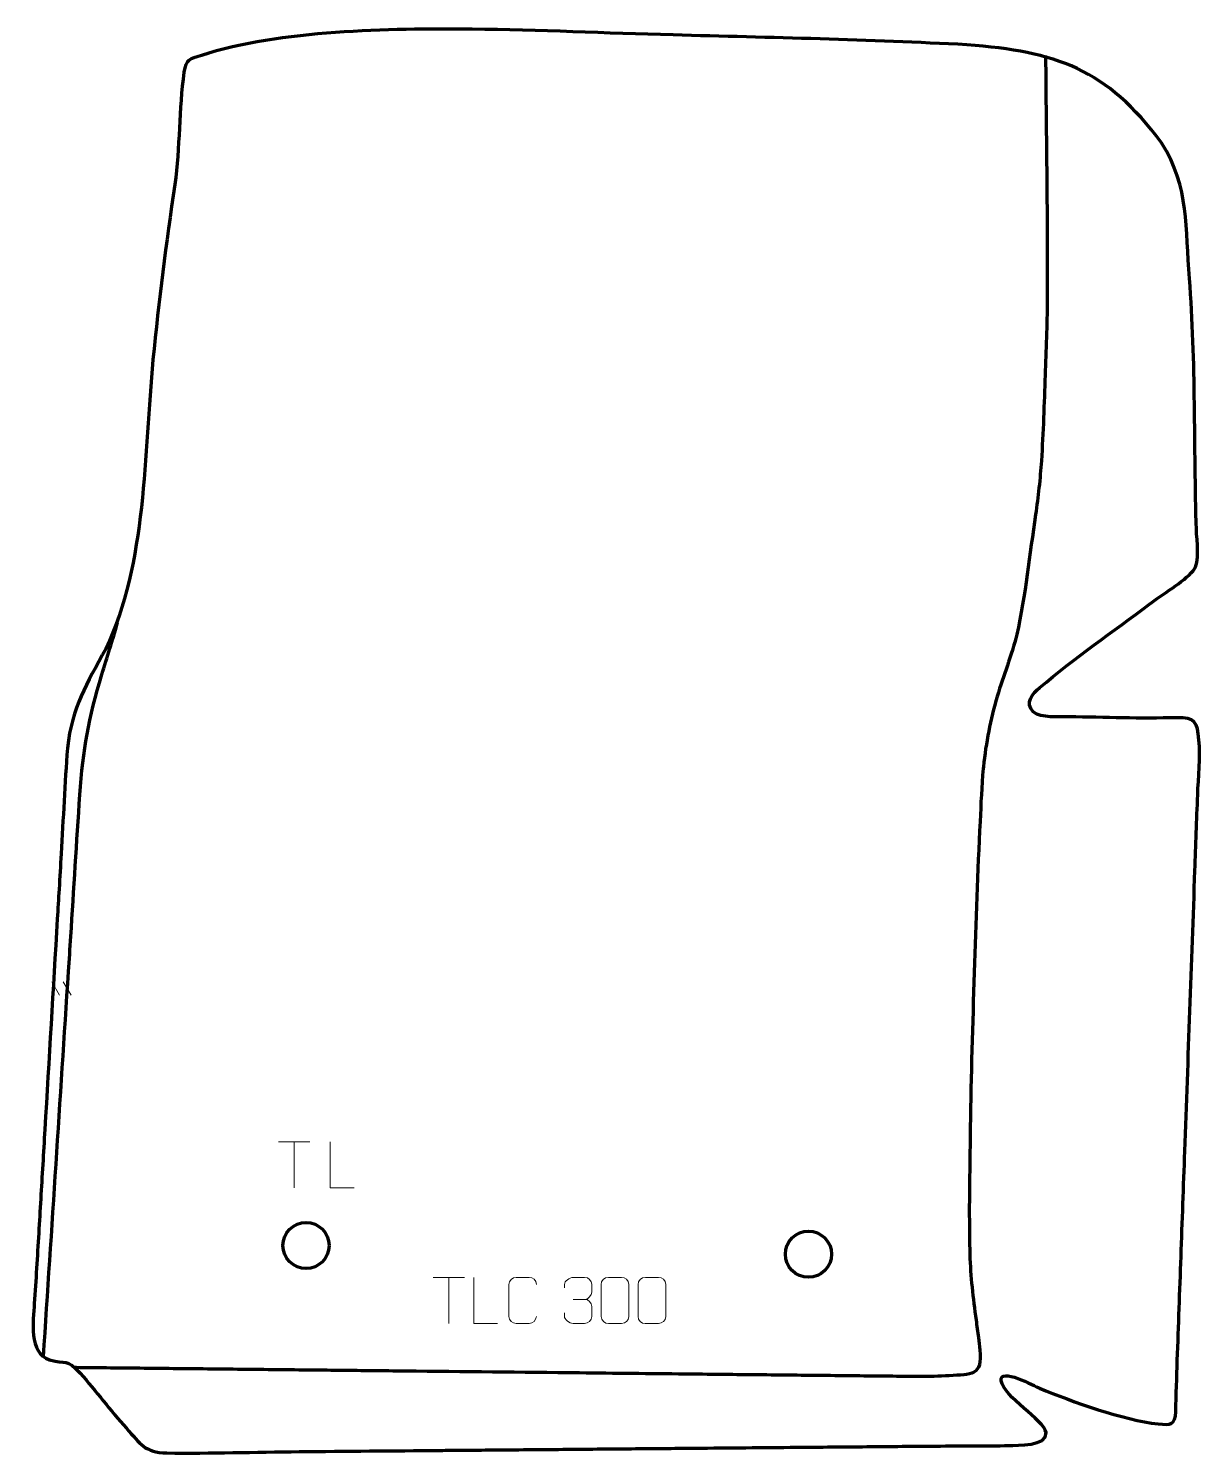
# Model space of a CAD drawing. Header units: millimetres. Extents: x 1141 to 1776, y 147 to 918.
import ezdxf

# ---------------------------------------------------------------- set-up
doc = ezdxf.new("R2010")
doc.units = ezdxf.units.MM
doc.header["$MEASUREMENT"] = 0
doc.layers.add('layer 2', color=7, linetype='Continuous')
doc.layers.add('layer 3', color=7, linetype='Continuous')

msp = doc.modelspace()

# ---------------------------------------------------------------- linework, layer by layer
at = {"layer": 'layer 2', "color": 142, "lineweight": 200}
for centre in [(1291.4765, 259.5087), (1563.4468, 254.753)]:
    msp.add_ellipse(centre, major_axis=(12.4829, 0), ratio=0.99999199, dxfattribs=at)
at = {"layer": 'layer 2', "color": 142, "lineweight": 158}
for points, knots in [([(1691.8007, 903.8423), (1692.1441, 859.7006), (1692.9055, 815.5668), (1692.731, 771.422), (1692.731, 771.422), (1692.6646, 757.8541), (1691.9268, 744.2688), (1691.5301, 730.7046), (1691.5301, 730.7046), (1691.0885, 715.2363), (1690.5255, 699.8034), (1689.5384, 684.3583), (1689.5384, 684.3583), (1688.8935, 674.5945), (1687.81, 664.9686), (1686.4004, 655.2876), (1686.4004, 655.2876), (1683.1376, 633.4957), (1681.0301, 611.8712), (1676.1987, 590.303), (1676.1987, 590.303), (1673.4651, 578.9665), (1668.923, 568.0034), (1665.62, 556.7856), (1665.62, 556.7856), (1662.0448, 544.1096), (1659.4836, 531.8172), (1658.1527, 518.7014), (1658.1527, 518.7014), (1658.1527, 518.7014), (1658.0528, 517.7161), (1658.0528, 517.7161), (1658.0528, 517.7161), (1657.1936, 508.201), (1656.8104, 498.6385), (1656.3327, 489.0981), (1656.3327, 489.0981), (1654.9223, 461.873), (1654.1558, 434.6173), (1653.23, 407.3727), (1653.23, 407.3727), (1652.2754, 379.4164), (1651.4722, 351.4629), (1651.0497, 323.4929), (1651.0497, 323.4929), (1650.922, 314.5904), (1650.8071, 305.6876), (1650.6834, 296.785), (1650.6834, 296.785), (1650.4877, 282.7488), (1650.4578, 268.748), (1650.8223, 254.7134), (1650.8223, 254.7134), (1651.1577, 242.5603), (1652.5201, 231.1001), (1654.1863, 219.0843), (1654.1863, 219.0843), (1654.625, 215.9321), (1655.049, 212.7849), (1655.4402, 209.6264), (1655.4402, 209.6264), (1655.704, 207.4341), (1655.9607, 205.2418), (1656.2112, 203.0479), (1656.2112, 203.0479), (1657.8175, 188.6694), (1651.5968, 189.7101), (1639.6084, 188.9971), (1639.6084, 188.9971), (1628.7689, 188.3115), (1617.9318, 188.5347), (1607.081, 188.6737), (1607.081, 188.6737), (1601.0512, 188.7377), (1595.0214, 188.8018), (1588.9916, 188.8658), (1588.9916, 188.8658), (1576.932, 188.994), (1564.8724, 189.1221), (1552.8128, 189.2502), (1552.8128, 189.2502), (1546.4657, 189.3176), (1540.1185, 189.385), (1533.7713, 189.4525), (1533.7713, 189.4525), (1527.7416, 189.5165), (1521.7118, 189.5807), (1515.682, 189.6447), (1515.682, 189.6447), (1509.3349, 189.7121), (1502.9877, 189.7796), (1496.6406, 189.847), (1496.6406, 189.847), (1477.5991, 190.0492), (1458.5576, 190.2515), (1439.5162, 190.4538), (1439.5162, 190.4538), (1408.0977, 190.7876), (1376.6794, 191.1214), (1345.2609, 191.4552), (1345.2609, 191.4552), (1339.2311, 191.5193), (1333.2013, 191.5833), (1327.1715, 191.6474), (1327.1715, 191.6474), (1321.7765, 191.7047), (1316.3814, 191.762), (1310.9863, 191.8194), (1310.9863, 191.8194), (1305.5912, 191.8766), (1300.1962, 191.9339), (1294.8011, 191.9912), (1294.8011, 191.9912), (1288.4539, 192.0587), (1282.1068, 192.1261), (1275.7596, 192.1936), (1275.7596, 192.1936), (1269.4124, 192.261), (1263.0653, 192.3285), (1256.7181, 192.3959), (1256.7181, 192.3959), (1244.3412, 192.5274), (1231.9643, 192.6588), (1219.5873, 192.7903), (1219.5873, 192.7903), (1213.5575, 192.8543), (1207.5277, 192.9185), (1201.4979, 192.9825), (1201.4979, 192.9825), (1195.4681, 193.0466), (1189.4383, 193.1106), (1183.4085, 193.1747), (1183.4085, 193.1747), (1178.0134, 193.232), (1172.6184, 193.2893), (1167.2233, 193.3467), (1167.2233, 193.3467), (1167.2233, 193.3467), (1166.2712, 193.3568), (1166.2712, 193.3568)], [0, 0, 0, 0, 0.02777778, 0.02777778, 0.02777778, 0.02777778, 0.05555556, 0.05555556, 0.05555556, 0.05555556, 0.08333333, 0.08333333, 0.08333333, 0.08333333, 0.11111111, 0.11111111, 0.11111111, 0.11111111, 0.13888889, 0.13888889, 0.13888889, 0.13888889, 0.16666667, 0.16666667, 0.16666667, 0.16666667, 0.19444444, 0.19444444, 0.19444444, 0.19444444, 0.22222222, 0.22222222, 0.22222222, 0.22222222, 0.25, 0.25, 0.25, 0.25, 0.27777778, 0.27777778, 0.27777778, 0.27777778, 0.30555556, 0.30555556, 0.30555556, 0.30555556, 0.33333333, 0.33333333, 0.33333333, 0.33333333, 0.36111111, 0.36111111, 0.36111111, 0.36111111, 0.38888889, 0.38888889, 0.38888889, 0.38888889, 0.41666667, 0.41666667, 0.41666667, 0.41666667, 0.44444444, 0.44444444, 0.44444444, 0.44444444, 0.47222222, 0.47222222, 0.47222222, 0.47222222, 0.5, 0.5, 0.5, 0.5, 0.52777778, 0.52777778, 0.52777778, 0.52777778, 0.55555556, 0.55555556, 0.55555556, 0.55555556, 0.58333333, 0.58333333, 0.58333333, 0.58333333, 0.61111111, 0.61111111, 0.61111111, 0.61111111, 0.63888889, 0.63888889, 0.63888889, 0.63888889, 0.66666667, 0.66666667, 0.66666667, 0.66666667, 0.69444444, 0.69444444, 0.69444444, 0.69444444, 0.72222222, 0.72222222, 0.72222222, 0.72222222, 0.75, 0.75, 0.75, 0.75, 0.77777778, 0.77777778, 0.77777778, 0.77777778, 0.80555556, 0.80555556, 0.80555556, 0.80555556, 0.83333333, 0.83333333, 0.83333333, 0.83333333, 0.86111111, 0.86111111, 0.86111111, 0.86111111, 0.88888889, 0.88888889, 0.88888889, 0.88888889, 0.91666667, 0.91666667, 0.91666667, 0.91666667, 0.94444444, 0.94444444, 0.94444444, 0.94444444, 1, 1, 1, 1]), ([(1149.3558, 199.2523), (1153.8753, 268.763), (1158.3948, 338.2735), (1162.9143, 407.7841), (1162.9143, 407.7841), (1163.3252, 414.1033), (1163.7361, 420.4224), (1164.1469, 426.7415), (1164.1469, 426.7415), (1165.8073, 452.2788), (1167.3125, 477.8975), (1169.0605, 503.4159), (1169.0605, 503.4159), (1170.7736, 528.4247), (1173.6529, 544.5296), (1180.9217, 568.6269), (1180.9217, 568.6269), (1183.7429, 577.9794), (1186.666, 587.2998), (1189.4723, 596.6574)], [0, 0, 0, 0, 0.16666667, 0.16666667, 0.16666667, 0.16666667, 0.33333333, 0.33333333, 0.33333333, 0.33333333, 0.5, 0.5, 0.5, 0.5, 0.66666667, 0.66666667, 0.66666667, 0.66666667, 1, 1, 1, 1])]:
    msp.add_open_spline(points, degree=3, knots=knots, dxfattribs=at)
at = {"layer": 'layer 3', "color": 242, "lineweight": 158}
msp.add_open_spline([(1490.1406, 914.9204), (1543.0842, 913.5706), (1596.3448, 912.3089), (1649.2266, 909.6309), (1649.2266, 909.6309), (1697.615, 905.8101), (1724.8522, 896.7563), (1754.5981, 856.4712), (1754.5981, 856.4712), (1769.9819, 832.2026), (1767.3581, 810.2601), (1769.7127, 783.1168), (1769.7127, 783.1168), (1773.2653, 737.5359), (1772.0726, 692.5436), (1773.4381, 647.0008), (1773.4381, 647.0008), (1773.6787, 641.1197), (1775.5079, 629.3987), (1771.7208, 624.7024), (1771.7208, 624.7024), (1766.4921, 618.9586), (1754.8011, 611.7591), (1748.0365, 606.6647), (1748.0365, 606.6647), (1728.3863, 591.9218), (1707.4403, 577.4366), (1688.731, 561.6216), (1688.731, 561.6216), (1684.8502, 558.3412), (1680.365, 553.1598), (1685.1586, 548.3888), (1685.1586, 548.3888), (1689.4714, 544.803), (1698.9647, 545.9017), (1704.4546, 545.7967), (1704.4546, 545.7967), (1724.1692, 545.371), (1743.0797, 544.7621), (1762.8485, 545.2537), (1762.8485, 545.2537), (1772.8355, 545.5019), (1773.9214, 542.8453), (1774.85, 533.1365), (1774.85, 533.1365), (1775.6852, 524.4049), (1774.4867, 512.5331), (1774.1603, 503.4421), (1774.1603, 503.4421), (1773.6713, 489.8174), (1773.1798, 476.1927), (1772.6892, 462.5681), (1772.6892, 462.5681), (1770.8638, 411.8719), (1769.0385, 361.1758), (1767.2131, 310.4795), (1767.2131, 310.4795), (1766.5286, 291.4685), (1765.8441, 272.4574), (1765.1595, 253.4463), (1765.1595, 253.4463), (1764.4865, 234.7521), (1763.8134, 216.0579), (1763.1402, 197.3636), (1763.1402, 197.3636), (1762.8064, 188.031), (1762.5762, 178.7173), (1762.3221, 169.3841), (1762.3221, 169.3841), (1762.1293, 162.3022), (1759.3928, 162.3238), (1752.8042, 162.8399), (1752.8042, 162.8399), (1733.7907, 165.0549), (1706.3989, 174.8165), (1688.5079, 182.2627), (1688.5079, 182.2627), (1685.9976, 183.3076), (1666.6761, 193.9571), (1667.8377, 186.1806), (1667.8377, 186.1806), (1669.1219, 177.5835), (1690.9655, 164.8856), (1692.1347, 158.1961), (1692.1347, 158.1961), (1692.7258, 150.756), (1676.646, 151.3137), (1671.8209, 151.182), (1671.8209, 151.182), (1665.8031, 151.0177), (1659.7805, 151.0403), (1653.7609, 150.9967), (1653.7609, 150.9967), (1646.5876, 150.9387), (1639.4151, 150.9574), (1632.2439, 150.904), (1632.2439, 150.904), (1626.2181, 150.8513), (1620.1922, 150.7985), (1614.1664, 150.7458), (1614.1664, 150.7458), (1607.8234, 150.6904), (1601.4804, 150.6349), (1595.1375, 150.5794), (1595.1375, 150.5794), (1582.4515, 150.4685), (1569.7656, 150.3575), (1557.0797, 150.2466), (1557.0797, 150.2466), (1538.685, 150.0857), (1520.2904, 149.9248), (1501.8958, 149.764), (1501.8958, 149.764), (1496.1871, 149.714), (1490.4784, 149.6641), (1484.7698, 149.6142), (1484.7698, 149.6142), (1479.061, 149.5643), (1473.3524, 149.5144), (1467.6438, 149.4645), (1467.6438, 149.4645), (1455.2749, 149.3563), (1442.9061, 149.2481), (1430.5373, 149.1399), (1430.5373, 149.1399), (1417.8514, 149.029), (1405.1655, 148.918), (1392.4795, 148.8071), (1392.4795, 148.8071), (1387.088, 148.7599), (1381.6965, 148.7128), (1376.3049, 148.6657), (1376.3049, 148.6657), (1372.182, 148.6296), (1368.059, 148.5936), (1363.9361, 148.5575), (1363.9361, 148.5575), (1338.5642, 148.3356), (1313.1924, 148.1137), (1287.8205, 147.8918), (1287.8205, 147.8918), (1264.0176, 147.6641), (1239.7848, 146.8649), (1216.0371, 147.1526), (1216.0371, 147.1526), (1204.1137, 147.5008), (1201.6914, 152.1075), (1194.2294, 160.5146), (1194.2294, 160.5146), (1185.5785, 170.3387), (1177.6983, 180.5092), (1169.2569, 190.3866), (1169.2569, 190.3866), (1161.6448, 198.6433), (1161.4254, 194.8625), (1152.6837, 197.5223), (1152.6837, 197.5223), (1141.2292, 201.6466), (1143.7053, 218.5216), (1144.3596, 228.0806), (1144.3596, 228.0806), (1145.2304, 240.8005), (1145.9945, 253.4641), (1146.7487, 266.1897), (1146.7487, 266.1897), (1147.481, 278.5469), (1148.2134, 290.9042), (1148.9457, 303.2614), (1148.9457, 303.2614), (1149.3212, 309.5984), (1149.6968, 315.9354), (1150.0723, 322.2725), (1150.0723, 322.2725), (1152.3257, 360.2948), (1154.579, 398.3169), (1156.8323, 436.3392), (1156.8323, 436.3392), (1157.1516, 441.7257), (1157.4708, 447.1122), (1157.79, 452.4986), (1157.79, 452.4986), (1158.1656, 458.8357), (1158.5411, 465.1727), (1158.9166, 471.5098), (1158.9166, 471.5098), (1160.0335, 490.4879), (1160.8459, 509.7562), (1162.2885, 528.68), (1162.2885, 528.68), (1164.9197, 551.6875), (1172.5739, 563.0234), (1183.0671, 582.6292), (1183.0671, 582.6292), (1205.1645, 628.4408), (1203.8073, 688.763), (1208.5979, 738.9579), (1208.5979, 738.9579), (1211.7062, 770.8436), (1215.742, 802.2439), (1220.4179, 833.931), (1220.4179, 833.931), (1223.2738, 854.1742), (1222.5636, 874.8171), (1225.3747, 894.7756), (1225.3747, 894.7756), (1226.3701, 901.8416), (1228.2531, 901.7435), (1234.8416, 903.863), (1234.8416, 903.863), (1277.7523, 917.668), (1336.4299, 918.4234), (1381.4669, 918.0137), (1381.4669, 918.0137), (1417.796, 917.6831), (1453.8691, 915.8581), (1490.1406, 914.9204)], degree=3, knots=[0, 0, 0, 0, 0.01818182, 0.01818182, 0.01818182, 0.01818182, 0.03636364, 0.03636364, 0.03636364, 0.03636364, 0.05454545, 0.05454545, 0.05454545, 0.05454545, 0.07272727, 0.07272727, 0.07272727, 0.07272727, 0.09090909, 0.09090909, 0.09090909, 0.09090909, 0.10909091, 0.10909091, 0.10909091, 0.10909091, 0.12727273, 0.12727273, 0.12727273, 0.12727273, 0.14545455, 0.14545455, 0.14545455, 0.14545455, 0.16363636, 0.16363636, 0.16363636, 0.16363636, 0.18181818, 0.18181818, 0.18181818, 0.18181818, 0.2, 0.2, 0.2, 0.2, 0.21818182, 0.21818182, 0.21818182, 0.21818182, 0.23636364, 0.23636364, 0.23636364, 0.23636364, 0.25454545, 0.25454545, 0.25454545, 0.25454545, 0.27272727, 0.27272727, 0.27272727, 0.27272727, 0.29090909, 0.29090909, 0.29090909, 0.29090909, 0.30909091, 0.30909091, 0.30909091, 0.30909091, 0.32727273, 0.32727273, 0.32727273, 0.32727273, 0.34545455, 0.34545455, 0.34545455, 0.34545455, 0.36363636, 0.36363636, 0.36363636, 0.36363636, 0.38181818, 0.38181818, 0.38181818, 0.38181818, 0.4, 0.4, 0.4, 0.4, 0.41818182, 0.41818182, 0.41818182, 0.41818182, 0.43636364, 0.43636364, 0.43636364, 0.43636364, 0.45454545, 0.45454545, 0.45454545, 0.45454545, 0.47272727, 0.47272727, 0.47272727, 0.47272727, 0.49090909, 0.49090909, 0.49090909, 0.49090909, 0.50909091, 0.50909091, 0.50909091, 0.50909091, 0.52727273, 0.52727273, 0.52727273, 0.52727273, 0.54545455, 0.54545455, 0.54545455, 0.54545455, 0.56363636, 0.56363636, 0.56363636, 0.56363636, 0.58181818, 0.58181818, 0.58181818, 0.58181818, 0.6, 0.6, 0.6, 0.6, 0.61818182, 0.61818182, 0.61818182, 0.61818182, 0.63636364, 0.63636364, 0.63636364, 0.63636364, 0.65454545, 0.65454545, 0.65454545, 0.65454545, 0.67272727, 0.67272727, 0.67272727, 0.67272727, 0.69090909, 0.69090909, 0.69090909, 0.69090909, 0.70909091, 0.70909091, 0.70909091, 0.70909091, 0.72727273, 0.72727273, 0.72727273, 0.72727273, 0.74545455, 0.74545455, 0.74545455, 0.74545455, 0.76363636, 0.76363636, 0.76363636, 0.76363636, 0.78181818, 0.78181818, 0.78181818, 0.78181818, 0.8, 0.8, 0.8, 0.8, 0.81818182, 0.81818182, 0.81818182, 0.81818182, 0.83636364, 0.83636364, 0.83636364, 0.83636364, 0.85454545, 0.85454545, 0.85454545, 0.85454545, 0.87272727, 0.87272727, 0.87272727, 0.87272727, 0.89090909, 0.89090909, 0.89090909, 0.89090909, 0.90909091, 0.90909091, 0.90909091, 0.90909091, 0.92727273, 0.92727273, 0.92727273, 0.92727273, 0.94545455, 0.94545455, 0.94545455, 0.94545455, 0.96363636, 0.96363636, 0.96363636, 0.96363636, 1, 1, 1, 1], dxfattribs=at)
at = {"layer": 'layer 3', "color": 250, "lineweight": 9}
for points in [[(1153.7709, 402.2466), (1153.7709, 402.2466), (1158.0728, 395.0986), (1158.0728, 395.0986)], [(1159.9397, 402.2466), (1159.9397, 402.2466), (1164.2416, 395.0986), (1164.2416, 395.0986)], [(1276.5777, 315.5906), (1276.5777, 315.5906), (1293.5649, 315.5906), (1293.5649, 315.5906)], [(1285.0715, 290.6606), (1285.0715, 290.6606), (1285.0715, 315.6141), (1285.0715, 315.6141)], [(1360.2374, 242.1985), (1360.2374, 242.1985), (1377.2246, 242.1985), (1377.2246, 242.1985)], [(1368.7312, 217.2685), (1368.7312, 217.2685), (1368.7312, 242.222), (1368.7312, 242.222)], [(1436.0761, 230.2925), (1436.0761, 230.2925), (1442.2725, 230.2925), (1442.2725, 230.2925)]]:
    msp.add_open_spline(points, degree=3, dxfattribs=at)
for points, knots in [([(1317.5673, 290.6605), (1317.5673, 290.6605), (1304.6182, 290.6605), (1304.6182, 290.6605), (1304.6182, 290.6605), (1304.6182, 290.6605), (1304.6182, 315.6141), (1304.6182, 315.6141)], [0, 0, 0, 0, 0.33333333, 0.33333333, 0.33333333, 0.33333333, 1, 1, 1, 1]), ([(1395.2055, 217.2684), (1395.2055, 217.2684), (1382.2564, 217.2684), (1382.2564, 217.2684), (1382.2564, 217.2684), (1382.2564, 217.2684), (1382.2564, 242.222), (1382.2564, 242.222)], [0, 0, 0, 0, 0.33333333, 0.33333333, 0.33333333, 0.33333333, 1, 1, 1, 1]), ([(1416.154, 221.0862), (1416.0142, 218.7628), (1414.337, 217.2832), (1412.1893, 217.2724), (1412.1893, 217.2724), (1409.8574, 217.2728), (1407.5255, 217.2728), (1405.194, 217.2724), (1405.194, 217.2724), (1403.269, 217.167), (1401.2969, 219.0515), (1401.3081, 221.0688), (1401.3081, 221.0688), (1401.3085, 226.8389), (1401.3085, 232.6086), (1401.3081, 238.3779), (1401.3081, 238.3779), (1401.3123, 240.516), (1403.059, 242.2352), (1405.2114, 242.2217), (1405.2114, 242.2217), (1407.5371, 242.2217), (1409.8632, 242.2217), (1412.1893, 242.2217), (1412.1893, 242.2217), (1414.1359, 242.2572), (1416.1273, 240.7657), (1416.154, 238.3281)], [0, 0, 0, 0, 0.125, 0.125, 0.125, 0.125, 0.25, 0.25, 0.25, 0.25, 0.375, 0.375, 0.375, 0.375, 0.5, 0.5, 0.5, 0.5, 0.625, 0.625, 0.625, 0.625, 0.75, 0.75, 0.75, 0.75, 1, 1, 1, 1]), ([(1431.3664, 236.5377), (1431.3664, 236.5377), (1431.3664, 238.3949), (1431.3664, 238.3949), (1431.3664, 238.3949), (1431.3521, 240.1368), (1434.0166, 242.2549), (1436.0757, 242.2322), (1436.0757, 242.2322), (1438.1398, 242.2322), (1440.2038, 242.2322), (1442.2675, 242.2322), (1442.2675, 242.2322), (1444.462, 242.241), (1446.0603, 240.3942), (1446.1047, 238.4821), (1446.1047, 238.4821), (1446.1043, 237.047), (1446.1043, 235.6119), (1446.1047, 234.1764), (1446.1047, 234.1764), (1446.0561, 232.5229), (1444.4535, 230.2929), (1442.2552, 230.3029), (1442.2552, 230.3029), (1444.4589, 230.2917), (1446.0669, 228.4885), (1446.1209, 226.429), (1446.1209, 226.429), (1446.1205, 224.6443), (1446.1205, 222.8596), (1446.1209, 221.0745), (1446.1209, 221.0745), (1446.131, 219.0131), (1444.0761, 217.25), (1442.2552, 217.2581), (1442.2552, 217.2581), (1440.1899, 217.2584), (1438.1247, 217.2584), (1436.0591, 217.2581), (1436.0591, 217.2581), (1433.8905, 217.2696), (1431.3595, 219.6698), (1431.3409, 221.1316), (1431.3409, 221.1316), (1431.3409, 221.1316), (1431.3409, 223.0402), (1431.3409, 223.0402)], [0, 0, 0, 0, 0.07692308, 0.07692308, 0.07692308, 0.07692308, 0.15384615, 0.15384615, 0.15384615, 0.15384615, 0.23076923, 0.23076923, 0.23076923, 0.23076923, 0.30769231, 0.30769231, 0.30769231, 0.30769231, 0.38461538, 0.38461538, 0.38461538, 0.38461538, 0.46153846, 0.46153846, 0.46153846, 0.46153846, 0.53846154, 0.53846154, 0.53846154, 0.53846154, 0.61538462, 0.61538462, 0.61538462, 0.61538462, 0.69230769, 0.69230769, 0.69230769, 0.69230769, 0.76923077, 0.76923077, 0.76923077, 0.76923077, 0.84615385, 0.84615385, 0.84615385, 0.84615385, 1, 1, 1, 1]), ([(1455.1503, 242.2445), (1457.5164, 242.2445), (1459.8829, 242.2445), (1462.2494, 242.2445), (1462.2494, 242.2445), (1464.2299, 242.2801), (1466.2559, 240.7858), (1466.283, 238.3437), (1466.283, 238.3437), (1466.2826, 232.5863), (1466.2826, 226.8285), (1466.283, 221.0703), (1466.283, 221.0703), (1466.1409, 218.7427), (1464.4345, 217.2604), (1462.2494, 217.2496), (1462.2494, 217.2496), (1459.877, 217.25), (1457.5046, 217.25), (1455.1326, 217.2496), (1455.1326, 217.2496), (1453.1741, 217.144), (1451.1677, 219.0319), (1451.1791, 221.0529), (1451.1791, 221.0529), (1451.1795, 226.8335), (1451.1795, 232.6138), (1451.1791, 238.3936), (1451.1791, 238.3936), (1451.1834, 240.5356), (1452.9605, 242.2581), (1455.1503, 242.2445)], [0, 0, 0, 0, 0.11111111, 0.11111111, 0.11111111, 0.11111111, 0.22222222, 0.22222222, 0.22222222, 0.22222222, 0.33333333, 0.33333333, 0.33333333, 0.33333333, 0.44444444, 0.44444444, 0.44444444, 0.44444444, 0.55555556, 0.55555556, 0.55555556, 0.55555556, 0.66666667, 0.66666667, 0.66666667, 0.66666667, 0.77777778, 0.77777778, 0.77777778, 0.77777778, 1, 1, 1, 1]), ([(1475.1503, 242.2445), (1477.5164, 242.2445), (1479.8829, 242.2445), (1482.2494, 242.2445), (1482.2494, 242.2445), (1484.2299, 242.2801), (1486.2559, 240.7858), (1486.283, 238.3437), (1486.283, 238.3437), (1486.2826, 232.5863), (1486.2826, 226.8285), (1486.283, 221.0703), (1486.283, 221.0703), (1486.1409, 218.7427), (1484.4345, 217.2604), (1482.2494, 217.2496), (1482.2494, 217.2496), (1479.877, 217.25), (1477.5046, 217.25), (1475.1326, 217.2496), (1475.1326, 217.2496), (1473.1741, 217.144), (1471.1677, 219.0319), (1471.1791, 221.0529), (1471.1791, 221.0529), (1471.1795, 226.8335), (1471.1795, 232.6138), (1471.1791, 238.3936), (1471.1791, 238.3936), (1471.1834, 240.5356), (1472.9605, 242.2581), (1475.1503, 242.2445)], [0, 0, 0, 0, 0.11111111, 0.11111111, 0.11111111, 0.11111111, 0.22222222, 0.22222222, 0.22222222, 0.22222222, 0.33333333, 0.33333333, 0.33333333, 0.33333333, 0.44444444, 0.44444444, 0.44444444, 0.44444444, 0.55555556, 0.55555556, 0.55555556, 0.55555556, 0.66666667, 0.66666667, 0.66666667, 0.66666667, 0.77777778, 0.77777778, 0.77777778, 0.77777778, 1, 1, 1, 1])]:
    msp.add_open_spline(points, degree=3, knots=knots, dxfattribs=at)

doc.saveas('drawing.dxf')
